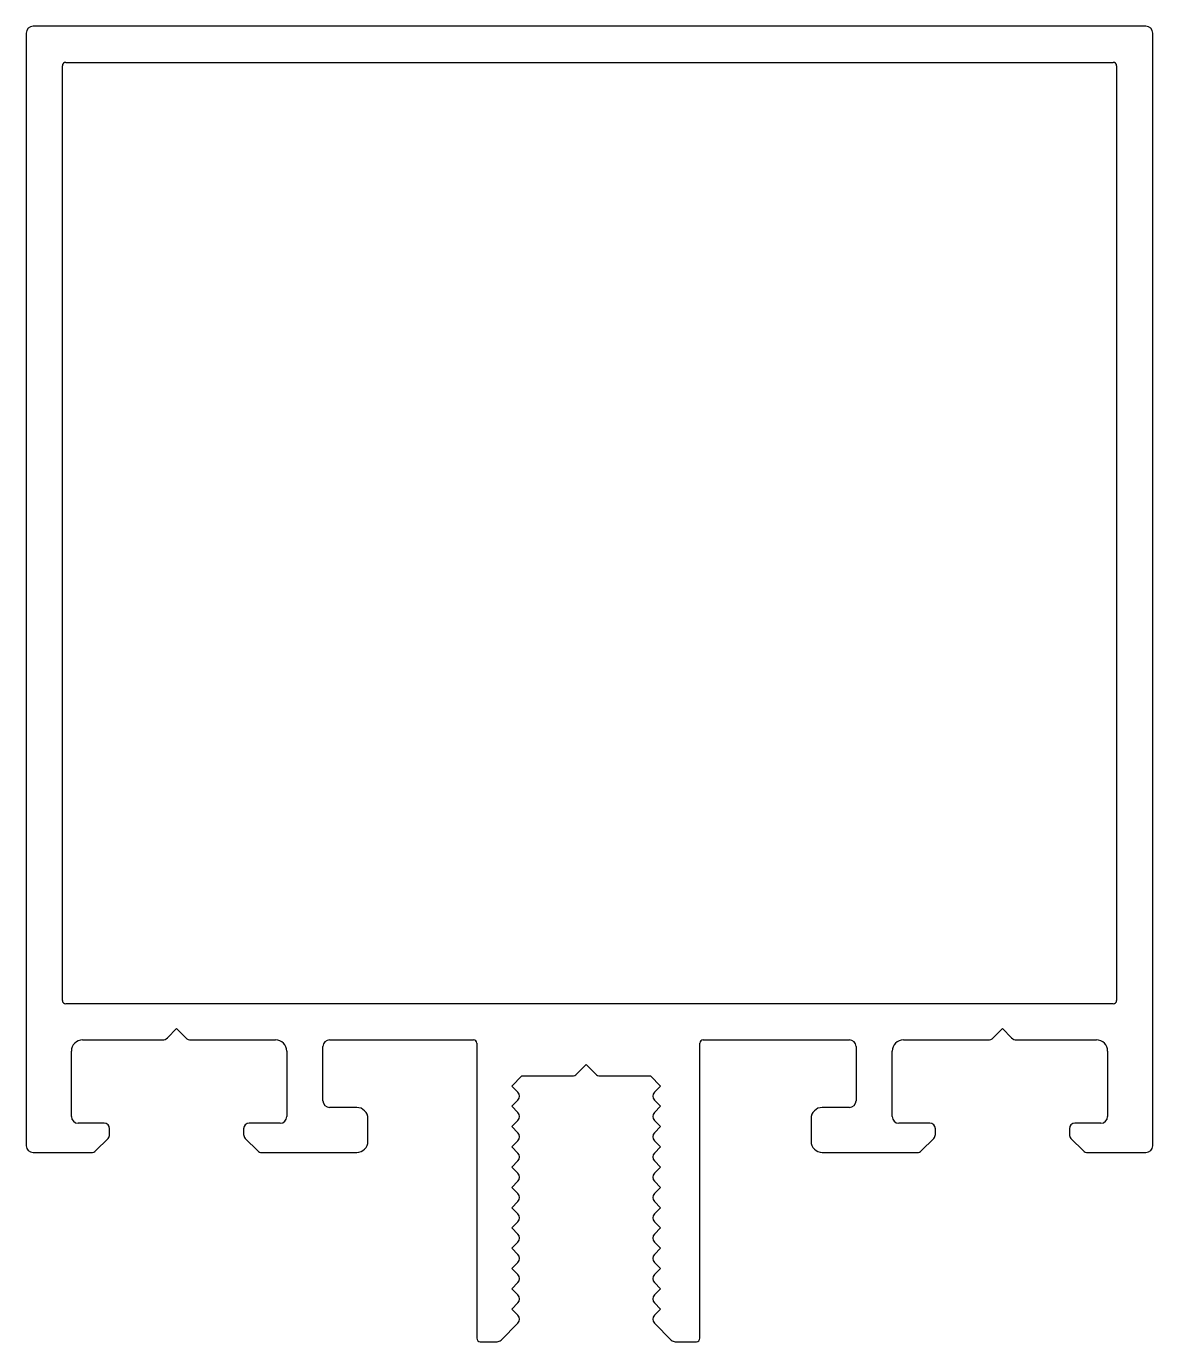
# Model space of a CAD drawing. Extents: x 651 to 701, y 276.7 to 335.1.
import ezdxf

# ---------------------------------------------------------------- set-up
doc = ezdxf.new("R2010")
doc.units = 0
doc.layers.get('0').update_dxf_attribs({"linetype": 'CONTINUOUS'})

msp = doc.modelspace()

# ---------------------------------------------------------------- linework, layer by layer
at = {"color": 0}
for p, q in [((650.962, 334.756), (650.962, 285.356)), ((700.662, 335.056), (651.262, 335.056)), ((700.962, 285.356), (700.962, 334.756)), ((652.562, 291.806), (652.562, 333.306)), ((652.712, 333.456), (699.212, 333.456)), ((699.362, 333.306), (699.362, 291.806)), ((699.212, 291.656), (652.712, 291.656)), ((657.223, 290.144), (657.635, 290.556)), ((657.635, 290.556), (658.047, 290.144)), ((693.877, 290.144), (694.289, 290.556)), ((694.289, 290.556), (694.701, 290.144)), ((653.462, 290.056), (657.011, 290.056)), ((658.259, 290.056), (662.027, 290.056)), ((664.127, 287.356), (664.127, 289.756)), ((664.427, 290.056), (670.814, 290.056)), ((670.964, 289.906), (670.964, 276.806)), ((680.864, 276.806), (680.864, 289.906)), ((681.014, 290.056), (687.497, 290.056)), ((687.797, 289.756), (687.797, 287.356)), ((689.897, 290.056), (693.665, 290.056)), ((694.913, 290.056), (698.462, 290.056)), ((652.962, 286.656), (652.962, 289.556)), ((662.527, 289.556), (662.527, 286.656)), ((689.397, 286.656), (689.397, 289.556)), ((698.962, 289.556), (698.962, 286.656)), ((675.402, 288.544), (675.814, 288.956)), ((675.814, 288.956), (676.226, 288.544)), ((672.514, 288.006), (672.964, 288.456)), ((672.788, 287.733), (672.514, 288.006)), ((672.964, 288.456), (675.19, 288.456)), ((676.439, 288.456), (678.664, 288.456)), ((678.664, 288.456), (679.114, 288.006)), ((679.114, 288.006), (678.841, 287.733)), ((672.514, 287.106), (672.788, 287.379)), ((678.841, 287.379), (679.114, 287.106)), ((665.627, 287.056), (664.427, 287.056)), ((672.788, 286.833), (672.514, 287.106)), ((679.114, 287.106), (678.841, 286.833)), ((687.497, 287.056), (686.297, 287.056)), ((654.412, 286.356), (653.262, 286.356)), ((662.227, 286.356), (660.858, 286.356)), ((666.127, 285.556), (666.127, 286.556)), ((672.514, 286.206), (672.788, 286.479)), ((672.788, 285.933), (672.514, 286.206)), ((678.841, 286.479), (679.114, 286.206)), ((679.114, 286.206), (678.841, 285.933)), ((685.797, 286.556), (685.797, 285.556)), ((691.066, 286.356), (689.697, 286.356)), ((698.662, 286.356), (697.512, 286.356)), ((654.035, 285.129), (654.589, 285.683)), ((654.662, 285.859), (654.662, 286.106)), ((660.608, 286.106), (660.608, 285.859)), ((660.681, 285.683), (661.235, 285.129)), ((672.514, 285.306), (672.788, 285.579)), ((678.841, 285.579), (679.114, 285.306)), ((690.689, 285.129), (691.243, 285.683)), ((691.316, 285.859), (691.316, 286.106)), ((697.262, 286.106), (697.262, 285.859)), ((697.335, 285.683), (697.889, 285.129)), ((651.262, 285.056), (653.858, 285.056)), ((661.411, 285.056), (665.627, 285.056)), ((672.788, 285.033), (672.514, 285.306)), ((679.114, 285.306), (678.841, 285.033)), ((686.297, 285.056), (690.513, 285.056)), ((698.066, 285.056), (700.662, 285.056)), ((672.514, 284.406), (672.788, 284.679)), ((678.841, 284.679), (679.114, 284.406)), ((672.788, 284.133), (672.514, 284.406)), ((679.114, 284.406), (678.841, 284.133)), ((672.514, 283.506), (672.788, 283.779)), ((672.788, 283.233), (672.514, 283.506)), ((678.841, 283.779), (679.114, 283.506)), ((679.114, 283.506), (678.841, 283.233)), ((672.514, 282.606), (672.788, 282.879)), ((678.841, 282.879), (679.114, 282.606)), ((672.788, 282.333), (672.514, 282.606)), ((679.114, 282.606), (678.841, 282.333)), ((672.514, 281.706), (672.788, 281.979)), ((672.788, 281.433), (672.514, 281.706)), ((678.841, 281.979), (679.114, 281.706)), ((679.114, 281.706), (678.841, 281.433)), ((672.514, 280.806), (672.788, 281.079)), ((678.841, 281.079), (679.114, 280.806)), ((672.788, 280.533), (672.514, 280.806)), ((679.114, 280.806), (678.841, 280.533)), ((672.514, 279.906), (672.788, 280.179)), ((672.788, 279.633), (672.514, 279.906)), ((678.841, 280.179), (679.114, 279.906)), ((679.114, 279.906), (678.841, 279.633)), ((672.514, 279.006), (672.788, 279.279)), ((678.841, 279.279), (679.114, 279.006)), ((672.788, 278.733), (672.514, 279.006)), ((679.114, 279.006), (678.841, 278.733)), ((672.514, 278.106), (672.788, 278.379)), ((672.788, 277.833), (672.514, 278.106)), ((678.841, 278.379), (679.114, 278.106)), ((679.114, 278.106), (678.841, 277.833)), ((672.038, 276.729), (672.788, 277.479)), ((678.841, 277.479), (679.591, 276.729)), ((671.114, 276.656), (671.861, 276.656)), ((679.768, 276.656), (680.714, 276.656))]:
    msp.add_line(p, q, dxfattribs=at)
for centre, radius, start, end in [((651.262, 334.756), 0.3, 90, 180), ((700.662, 334.756), 0.3, 360, 90), ((652.712, 333.306), 0.15, 90, 180), ((699.212, 333.306), 0.15, 0, 90), ((652.712, 291.806), 0.15, 180, 270), ((699.212, 291.806), 0.15, 270, 0), ((653.462, 289.556), 0.5, 90, 180), ((657.011, 290.356), 0.3, 270, 315), ((658.259, 290.356), 0.3, 225, 270), ((662.027, 289.556), 0.5, 0, 90), ((664.427, 289.756), 0.3, 90, 180), ((670.814, 289.906), 0.15, 360, 90), ((681.014, 289.906), 0.15, 90, 180), ((687.497, 289.756), 0.3, 0, 90), ((689.897, 289.556), 0.5, 90, 180), ((693.665, 290.356), 0.3, 270, 315), ((694.913, 290.356), 0.3, 225, 270), ((698.462, 289.556), 0.5, 0, 90), ((675.19, 288.755), 0.299, 269.944, 315.01967), ((676.438, 288.755), 0.299, 224.98033, 270.056), ((664.427, 287.356), 0.3, 180, 270), ((672.611, 287.556), 0.25, 315, 45), ((679.018, 287.556), 0.25, 135, 225), ((687.497, 287.356), 0.3, 270, 0), ((665.627, 286.556), 0.5, 0, 90), ((672.611, 286.656), 0.25, 315, 45), ((679.018, 286.656), 0.25, 135, 225), ((686.297, 286.556), 0.5, 90, 180), ((653.262, 286.656), 0.3, 180, 270), ((654.412, 286.106), 0.25, 0, 90), ((660.858, 286.106), 0.25, 90, 180), ((662.227, 286.656), 0.3, 270, 360), ((689.697, 286.656), 0.3, 180, 270), ((691.066, 286.106), 0.25, 0, 90), ((697.512, 286.106), 0.25, 90, 180), ((698.662, 286.656), 0.3, 270, 0), ((654.412, 285.859), 0.25, 315, 0), ((660.858, 285.859), 0.25, 180, 225), ((672.611, 285.756), 0.25, 315, 45), ((679.018, 285.756), 0.25, 135, 225), ((691.066, 285.859), 0.25, 315, 0), ((697.512, 285.859), 0.25, 180, 225), ((651.262, 285.356), 0.3, 180, 270), ((653.858, 285.306), 0.25, 270, 315), ((661.411, 285.306), 0.25, 225, 270), ((665.627, 285.556), 0.5, 270, 0), ((672.611, 284.856), 0.25, 315, 45), ((679.018, 284.856), 0.25, 135, 225), ((686.297, 285.556), 0.5, 180, 270), ((690.513, 285.306), 0.25, 270, 315), ((698.066, 285.306), 0.25, 225, 270), ((700.662, 285.356), 0.3, 270, 360), ((672.611, 283.956), 0.25, 315, 45), ((679.018, 283.956), 0.25, 135, 225), ((672.611, 283.056), 0.25, 315, 45), ((679.018, 283.056), 0.25, 135, 225), ((672.611, 282.156), 0.25, 315, 45), ((679.018, 282.156), 0.25, 135, 225), ((672.611, 281.256), 0.25, 315, 45), ((679.018, 281.256), 0.25, 135, 225), ((672.611, 280.356), 0.25, 315, 45), ((679.018, 280.356), 0.25, 135, 225), ((672.611, 279.456), 0.25, 315, 45), ((679.018, 279.456), 0.25, 135, 225), ((672.611, 278.556), 0.25, 315, 45), ((679.018, 278.556), 0.25, 135, 225), ((672.611, 277.656), 0.25, 315, 45), ((679.018, 277.656), 0.25, 135, 225), ((671.114, 276.806), 0.15, 180, 270), ((671.861, 276.906), 0.25, 270, 315), ((679.768, 276.906), 0.25, 225, 270), ((680.714, 276.806), 0.15, 270, 0)]:
    msp.add_arc(centre, radius, start, end, dxfattribs=at)

doc.saveas('drawing.dxf')
